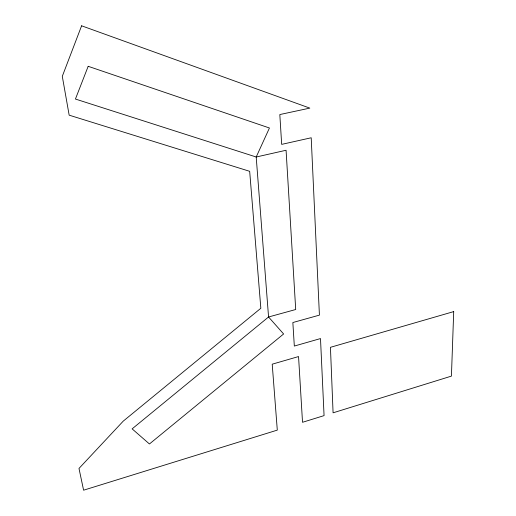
<?xml version="1.0" encoding="UTF-8"?>
<svg xmlns="http://www.w3.org/2000/svg" width="516" height="516" viewBox="0 0 516 516"><rect width="100%" height="100%" fill="white"/><g stroke="black" fill="none" stroke-linecap="round" stroke-linejoin="round"><path stroke-width="0.77" d="M453.706 311.606L451.429 376.112L333.084 412.819L330.44 347.32L453.706 311.606M81.605 25.8L62.294 76.329L69.163 115.165L249.673 171.312L260.838 308.271L123.253 421.12L78.987 468.451L83.598 490.2L277.298 430.118L272.209 364.186L298.551 356.556L302.524 422.294L324.067 415.619L320.5 338.567L294.326 346.055L292.849 322.532L319.417 315.128L311.206 137.772L281.678 144.377L279.814 114.552L309.832 108.115L81.605 25.8M88.178 66.306L75.433 99.046L256.2 157.006L286.077 150.259L295.707 309.516L268.559 316.985L132.128 428.867L149.44 443.973L283.619 333.975L268.559 316.985L256.2 157.006L269.442 127.994L88.178 66.306"/></g></svg>
